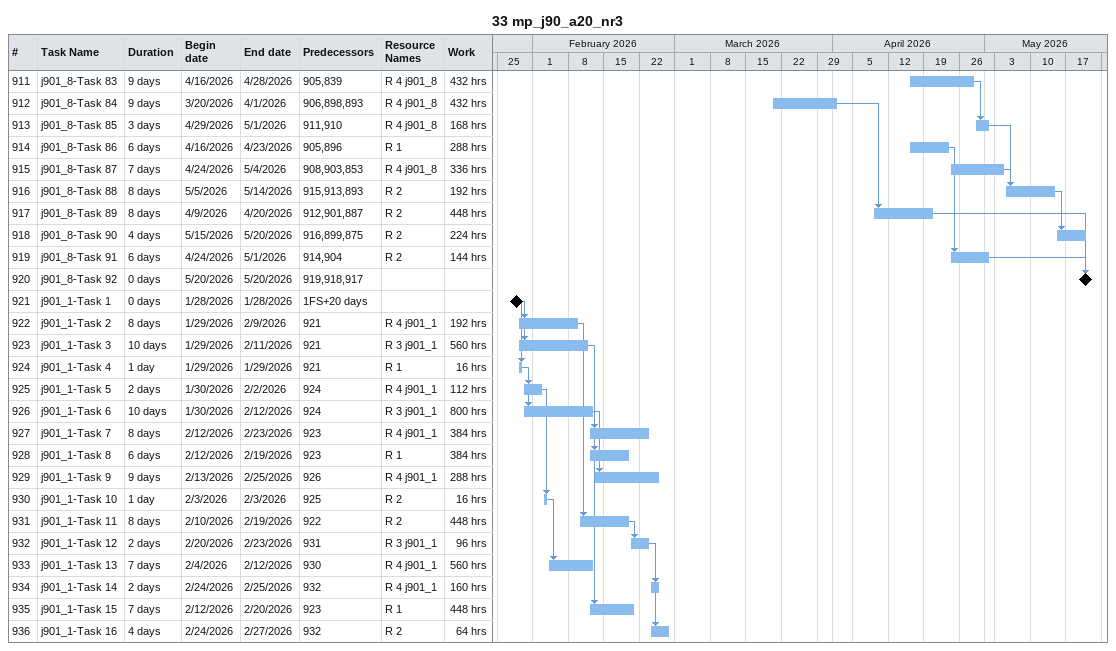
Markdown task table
33 mp_j90_a20_nr3

| ID | Task | Duration | Start | Finish | Predecessors | Resources | Work (h) |
|---|---|---|---|---|---|---|---|
| 911 | j901_8-Task 83 | 9d | 2026-04-16 | 2026-04-28 | 905, 839 | R 4 j901_8 | 432 |
| 912 | j901_8-Task 84 | 9d | 2026-03-20 | 2026-04-01 | 906, 898, 893 | R 4 j901_8 | 432 |
| 913 | j901_8-Task 85 | 3d | 2026-04-29 | 2026-05-01 | 911, 910 | R 4 j901_8 | 168 |
| 914 | j901_8-Task 86 | 6d | 2026-04-16 | 2026-04-23 | 905, 896 | R 1 | 288 |
| 915 | j901_8-Task 87 | 7d | 2026-04-24 | 2026-05-04 | 908, 903, 853 | R 4 j901_8 | 336 |
| 916 | j901_8-Task 88 | 8d | 2026-05-05 | 2026-05-14 | 915, 913, 893 | R 2 | 192 |
| 917 | j901_8-Task 89 | 8d | 2026-04-09 | 2026-04-20 | 912, 901, 887 | R 2 | 448 |
| 918 | j901_8-Task 90 | 4d | 2026-05-15 | 2026-05-20 | 916, 899, 875 | R 2 | 224 |
| 919 | j901_8-Task 91 | 6d | 2026-04-24 | 2026-05-01 | 914, 904 | R 2 | 144 |
| 920 | j901_8-Task 92 | 0d | 2026-05-20 | 2026-05-20 | 919, 918, 917 |  |  |
| 921 | j901_1-Task 1 | 0d | 2026-01-28 | 2026-01-28 | 1FS+20d |  |  |
| 922 | j901_1-Task 2 | 8d | 2026-01-29 | 2026-02-09 | 921 | R 4 j901_1 | 192 |
| 923 | j901_1-Task 3 | 10d | 2026-01-29 | 2026-02-11 | 921 | R 3 j901_1 | 560 |
| 924 | j901_1-Task 4 | 1d | 2026-01-29 | 2026-01-29 | 921 | R 1 | 16 |
| 925 | j901_1-Task 5 | 2d | 2026-01-30 | 2026-02-02 | 924 | R 4 j901_1 | 112 |
| 926 | j901_1-Task 6 | 10d | 2026-01-30 | 2026-02-12 | 924 | R 3 j901_1 | 800 |
| 927 | j901_1-Task 7 | 8d | 2026-02-12 | 2026-02-23 | 923 | R 4 j901_1 | 384 |
| 928 | j901_1-Task 8 | 6d | 2026-02-12 | 2026-02-19 | 923 | R 1 | 384 |
| 929 | j901_1-Task 9 | 9d | 2026-02-13 | 2026-02-25 | 926 | R 4 j901_1 | 288 |
| 930 | j901_1-Task 10 | 1d | 2026-02-03 | 2026-02-03 | 925 | R 2 | 16 |
| 931 | j901_1-Task 11 | 8d | 2026-02-10 | 2026-02-19 | 922 | R 2 | 448 |
| 932 | j901_1-Task 12 | 2d | 2026-02-20 | 2026-02-23 | 931 | R 3 j901_1 | 96 |
| 933 | j901_1-Task 13 | 7d | 2026-02-04 | 2026-02-12 | 930 | R 4 j901_1 | 560 |
| 934 | j901_1-Task 14 | 2d | 2026-02-24 | 2026-02-25 | 932 | R 4 j901_1 | 160 |
| 935 | j901_1-Task 15 | 7d | 2026-02-12 | 2026-02-20 | 923 | R 1 | 448 |
| 936 | j901_1-Task 16 | 4d | 2026-02-24 | 2026-02-27 | 932 | R 2 | 64 |
